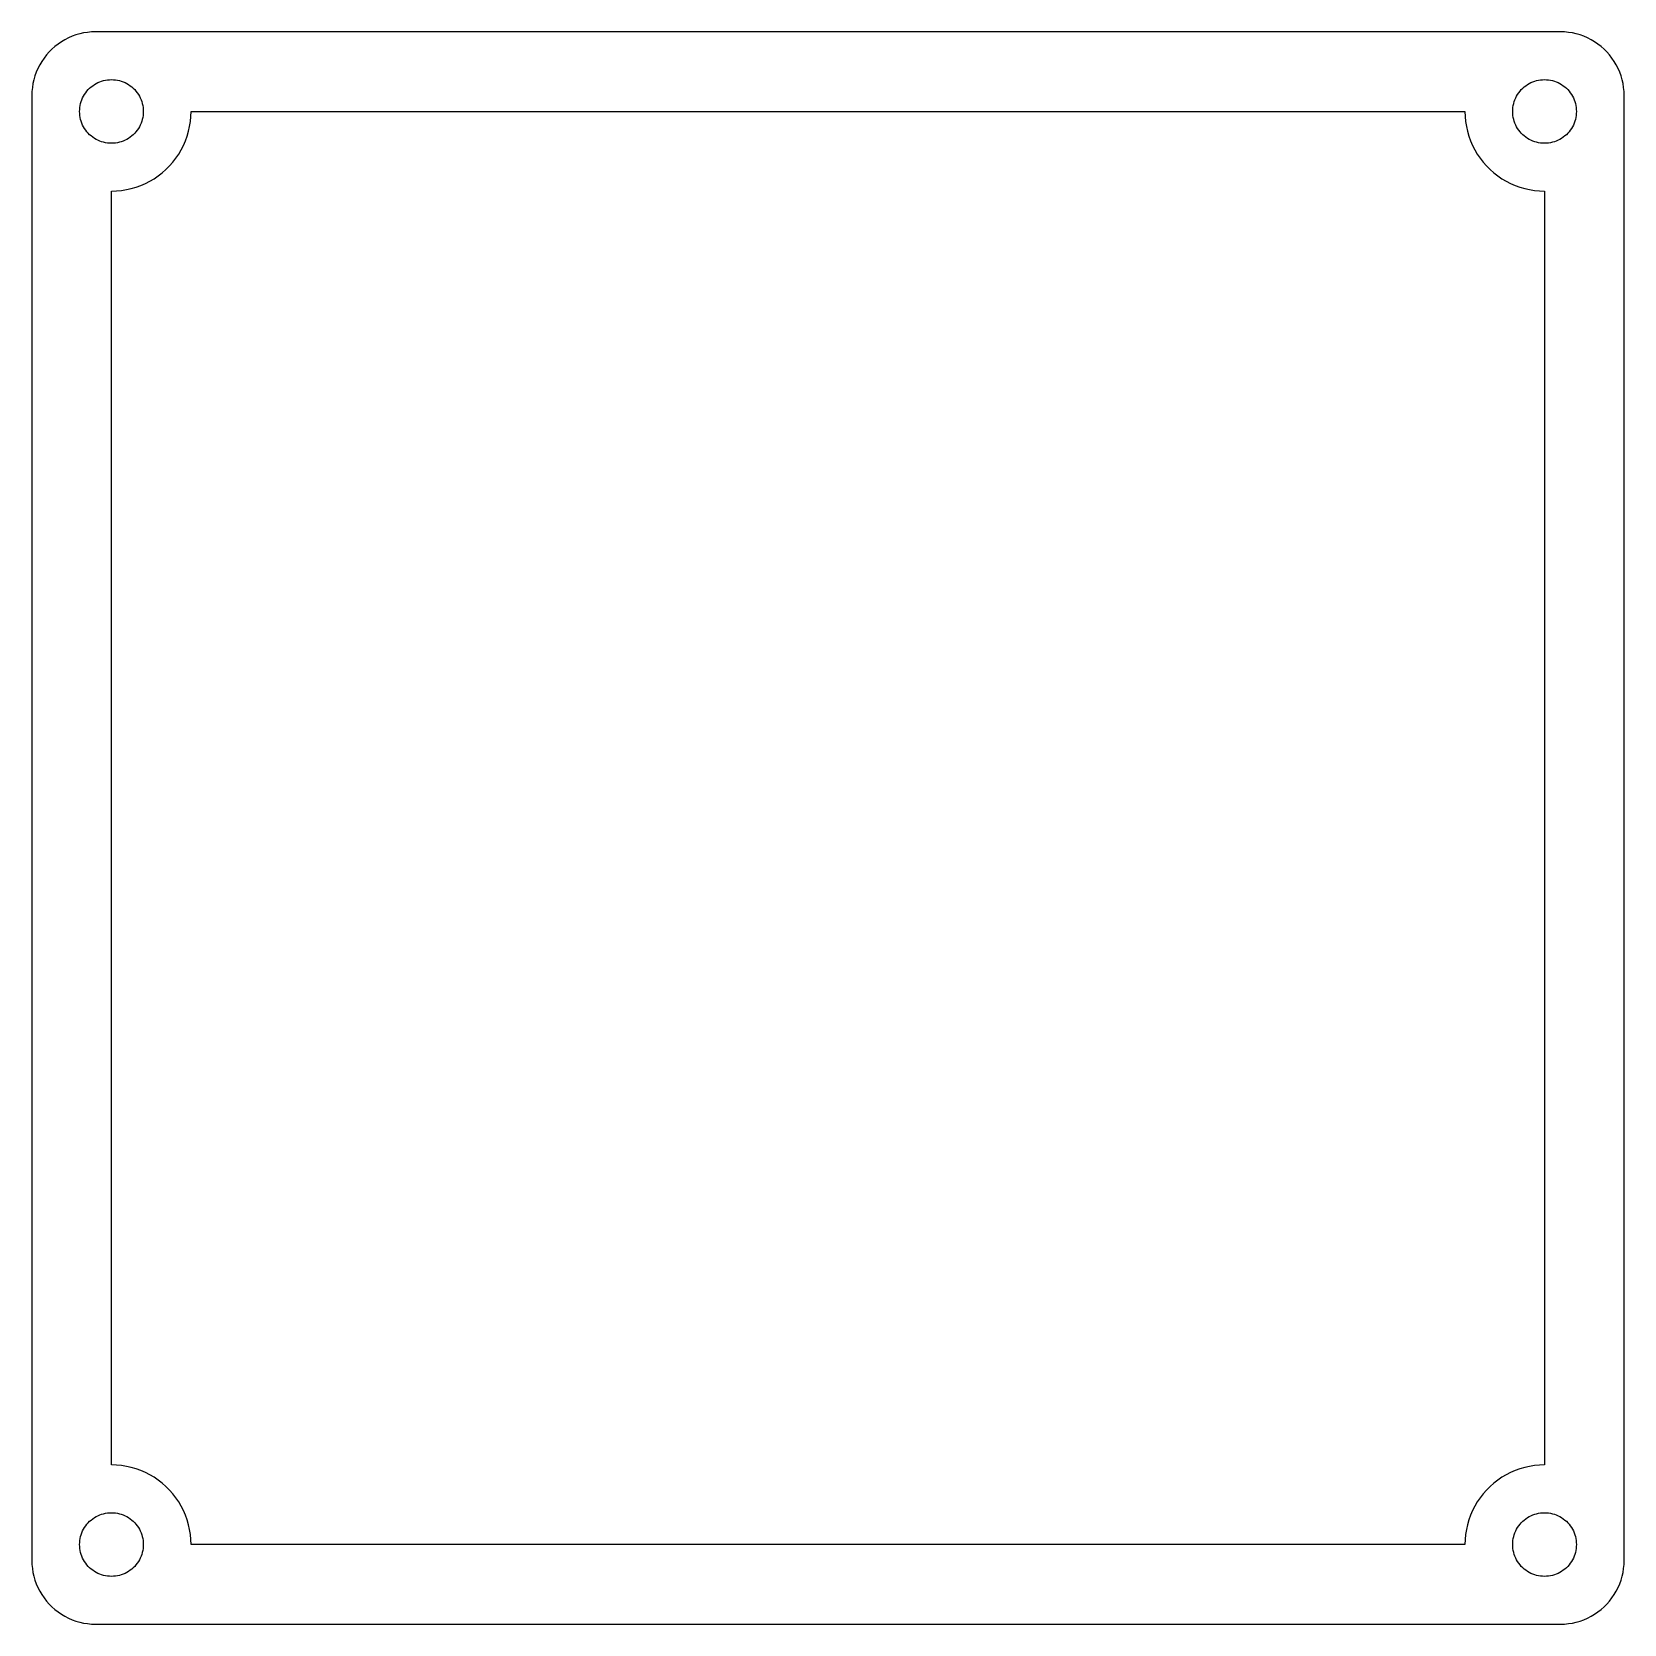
# Model space of a CAD drawing. Header units: metres. Extents: x -50 to 260, y -50 to 155.
# Drawn here: x -50 to 50, y -50 to 50 of the extents above; entities that cross this region are included whole.
import ezdxf

# ---------------------------------------------------------------- set-up
doc = ezdxf.new("R2010")
doc.units = ezdxf.units.M

msp = doc.modelspace()

# ---------------------------------------------------------------- linework, layer by layer
for p, q in [((-46, 50), (-46.2512, 49.9921)), ((46, 50), (-46, 50)), ((46.2512, 49.9921), (46, 50)), ((-48.5497, 49.082), (-48.7382, 48.9159)), ((-48.3511, 49.2361), (-48.5497, 49.082)), ((-48.1433, 49.3773), (-48.3511, 49.2361)), ((-47.927, 49.5052), (-48.1433, 49.3773)), ((-47.7031, 49.6193), (-47.927, 49.5052)), ((-47.4725, 49.7191), (-47.7031, 49.6193)), ((-47.2361, 49.8042), (-47.4725, 49.7191)), ((-46.9948, 49.8743), (-47.2361, 49.8042)), ((-46.7495, 49.9291), (-46.9948, 49.8743)), ((-46.5013, 49.9684), (-46.7495, 49.9291)), ((-46.2512, 49.9921), (-46.5013, 49.9684)), ((46.5013, 49.9684), (46.2512, 49.9921)), ((46.7495, 49.9291), (46.5013, 49.9684)), ((46.9948, 49.8743), (46.7495, 49.9291)), ((47.2361, 49.8042), (46.9948, 49.8743)), ((47.4725, 49.7191), (47.2361, 49.8042)), ((47.7031, 49.6193), (47.4725, 49.7191)), ((47.927, 49.5052), (47.7031, 49.6193)), ((48.1433, 49.3773), (47.927, 49.5052)), ((48.3511, 49.2361), (48.1433, 49.3773)), ((48.5497, 49.082), (48.3511, 49.2361)), ((48.7382, 48.9159), (48.5497, 49.082)), ((-49.3773, 48.1433), (-49.5052, 47.927)), ((-49.2361, 48.3511), (-49.3773, 48.1433)), ((-49.082, 48.5497), (-49.2361, 48.3511)), ((-48.9159, 48.7382), (-49.082, 48.5497)), ((-48.7382, 48.9159), (-48.9159, 48.7382)), ((48.9159, 48.7382), (48.7382, 48.9159)), ((49.082, 48.5497), (48.9159, 48.7382)), ((49.2361, 48.3511), (49.082, 48.5497)), ((49.3773, 48.1433), (49.2361, 48.3511)), ((49.5052, 47.927), (49.3773, 48.1433)), ((-49.8042, 47.2361), (-49.8743, 46.9948)), ((-49.7191, 47.4725), (-49.8042, 47.2361)), ((-49.6193, 47.7031), (-49.7191, 47.4725)), ((-49.5052, 47.927), (-49.6193, 47.7031)), ((-45.1256, 46.996), (-45, 47)), ((-45, 47), (-44.8744, 46.996)), ((44.8744, 46.996), (45, 47)), ((45, 47), (45.1256, 46.996)), ((49.6193, 47.7031), (49.5052, 47.927)), ((49.7191, 47.4725), (49.6193, 47.7031)), ((49.8042, 47.2361), (49.7191, 47.4725)), ((49.8743, 46.9948), (49.8042, 47.2361)), ((-49.9921, 46.2512), (-50, 46)), ((-50, 46), (-50, -46)), ((-49.9684, 46.5013), (-49.9921, 46.2512)), ((-49.9291, 46.7495), (-49.9684, 46.5013)), ((-49.8743, 46.9948), (-49.9291, 46.7495)), ((-46.7526, 45.9635), (-46.6886, 46.0716)), ((-46.6886, 46.0716), (-46.618, 46.1756)), ((-46.618, 46.1756), (-46.541, 46.2748)), ((-46.541, 46.2748), (-46.4579, 46.3691)), ((-46.4579, 46.3691), (-46.3691, 46.4579)), ((-46.3691, 46.4579), (-46.2748, 46.541)), ((-46.2748, 46.541), (-46.1756, 46.618)), ((-46.1756, 46.618), (-46.0716, 46.6886)), ((-46.0716, 46.6886), (-45.9635, 46.7526)), ((-45.9635, 46.7526), (-45.8515, 46.8096)), ((-45.8515, 46.8096), (-45.7362, 46.8595)), ((-45.7362, 46.8595), (-45.618, 46.9021)), ((-45.618, 46.9021), (-45.4974, 46.9372)), ((-45.4974, 46.9372), (-45.3748, 46.9646)), ((-45.3748, 46.9646), (-45.2507, 46.9842)), ((-45.2507, 46.9842), (-45.1256, 46.996)), ((-44.8744, 46.996), (-44.7493, 46.9842)), ((-44.7493, 46.9842), (-44.6252, 46.9646)), ((-44.6252, 46.9646), (-44.5026, 46.9372)), ((-44.5026, 46.9372), (-44.382, 46.9021)), ((-44.382, 46.9021), (-44.2637, 46.8595)), ((-44.2637, 46.8595), (-44.1484, 46.8096)), ((-44.1484, 46.8096), (-44.0365, 46.7526)), ((-44.0365, 46.7526), (-43.9283, 46.6886)), ((-43.9283, 46.6886), (-43.8244, 46.618)), ((-43.8244, 46.618), (-43.7251, 46.541)), ((-43.7251, 46.541), (-43.6309, 46.4579)), ((-43.6309, 46.4579), (-43.5421, 46.3691)), ((-43.5421, 46.3691), (-43.459, 46.2748)), ((-43.459, 46.2748), (-43.382, 46.1756)), ((-43.382, 46.1756), (-43.3113, 46.0716)), ((-43.3113, 46.0716), (-43.2474, 45.9635)), ((43.2474, 45.9635), (43.3113, 46.0716)), ((43.3113, 46.0716), (43.382, 46.1756)), ((43.382, 46.1756), (43.459, 46.2748)), ((43.459, 46.2748), (43.5421, 46.3691)), ((43.5421, 46.3691), (43.6309, 46.4579)), ((43.6309, 46.4579), (43.7251, 46.541)), ((43.7251, 46.541), (43.8244, 46.618)), ((43.8244, 46.618), (43.9283, 46.6886)), ((43.9283, 46.6886), (44.0365, 46.7526)), ((44.0365, 46.7526), (44.1484, 46.8096)), ((44.1484, 46.8096), (44.2637, 46.8595)), ((44.2637, 46.8595), (44.382, 46.9021)), ((44.382, 46.9021), (44.5026, 46.9372)), ((44.5026, 46.9372), (44.6252, 46.9646)), ((44.6252, 46.9646), (44.7493, 46.9842)), ((44.7493, 46.9842), (44.8744, 46.996)), ((45.1256, 46.996), (45.2507, 46.9842)), ((45.2507, 46.9842), (45.3748, 46.9646)), ((45.3748, 46.9646), (45.4974, 46.9372)), ((45.4974, 46.9372), (45.618, 46.9021)), ((45.618, 46.9021), (45.7362, 46.8595)), ((45.7362, 46.8595), (45.8515, 46.8096)), ((45.8515, 46.8096), (45.9635, 46.7526)), ((45.9635, 46.7526), (46.0716, 46.6886)), ((46.0716, 46.6886), (46.1756, 46.618)), ((46.1756, 46.618), (46.2748, 46.541)), ((46.2748, 46.541), (46.3691, 46.4579)), ((46.3691, 46.4579), (46.4579, 46.3691)), ((46.4579, 46.3691), (46.541, 46.2748)), ((46.541, 46.2748), (46.618, 46.1756)), ((46.618, 46.1756), (46.6886, 46.0716)), ((46.6886, 46.0716), (46.7526, 45.9635)), ((49.9291, 46.7495), (49.8743, 46.9948)), ((49.9684, 46.5013), (49.9291, 46.7495)), ((49.9921, 46.2512), (49.9684, 46.5013)), ((50, 46), (49.9921, 46.2512)), ((50, -46), (50, 46)), ((-47, 45), (-46.996, 45.1256)), ((-46.996, 44.8744), (-47, 45)), ((-46.996, 45.1256), (-46.9842, 45.2507)), ((-46.9842, 45.2507), (-46.9646, 45.3748)), ((-46.9646, 45.3748), (-46.9372, 45.4974)), ((-46.9372, 45.4974), (-46.9021, 45.618)), ((-46.9021, 45.618), (-46.8595, 45.7362)), ((-46.8595, 45.7362), (-46.8096, 45.8515)), ((-46.8096, 45.8515), (-46.7526, 45.9635)), ((-43.2474, 45.9635), (-43.1903, 45.8515)), ((-43.1903, 45.8515), (-43.1404, 45.7362)), ((-43.1404, 45.7362), (-43.0979, 45.618)), ((-43.0979, 45.618), (-43.0628, 45.4974)), ((-43.0628, 45.4974), (-43.0354, 45.3748)), ((-43.0354, 45.3748), (-43.0158, 45.2507)), ((-43.0158, 45.2507), (-43.0039, 45.1256)), ((-43.0039, 45.1256), (-43, 45)), ((-43, 45), (-43.0039, 44.8744)), ((-40.0099, 44.686), (-40, 45)), ((-40, 45), (40, 45)), ((40, 45), (40.0099, 44.686)), ((43, 45), (43.0039, 45.1256)), ((43.0039, 44.8744), (43, 45)), ((43.0039, 45.1256), (43.0158, 45.2507)), ((43.0158, 45.2507), (43.0354, 45.3748)), ((43.0354, 45.3748), (43.0628, 45.4974)), ((43.0628, 45.4974), (43.0979, 45.618)), ((43.0979, 45.618), (43.1404, 45.7362)), ((43.1404, 45.7362), (43.1903, 45.8515)), ((43.1903, 45.8515), (43.2474, 45.9635)), ((46.7526, 45.9635), (46.8096, 45.8515)), ((46.8096, 45.8515), (46.8595, 45.7362)), ((46.8595, 45.7362), (46.9021, 45.618)), ((46.9021, 45.618), (46.9372, 45.4974)), ((46.9372, 45.4974), (46.9646, 45.3748)), ((46.9646, 45.3748), (46.9842, 45.2507)), ((46.9842, 45.2507), (46.996, 45.1256)), ((46.996, 45.1256), (47, 45)), ((47, 45), (46.996, 44.8744)), ((-46.9842, 44.7493), (-46.996, 44.8744)), ((-46.9646, 44.6252), (-46.9842, 44.7493)), ((-46.9372, 44.5026), (-46.9646, 44.6252)), ((-46.9021, 44.382), (-46.9372, 44.5026)), ((-46.8595, 44.2637), (-46.9021, 44.382)), ((-46.8096, 44.1484), (-46.8595, 44.2637)), ((-46.7526, 44.0365), (-46.8096, 44.1484)), ((-46.6886, 43.9283), (-46.7526, 44.0365)), ((-43.2474, 44.0365), (-43.3113, 43.9283)), ((-43.1903, 44.1484), (-43.2474, 44.0365)), ((-43.1404, 44.2637), (-43.1903, 44.1484)), ((-43.0979, 44.382), (-43.1404, 44.2637)), ((-43.0628, 44.5026), (-43.0979, 44.382)), ((-43.0354, 44.6252), (-43.0628, 44.5026)), ((-43.0158, 44.7493), (-43.0354, 44.6252)), ((-43.0039, 44.8744), (-43.0158, 44.7493)), ((-40.1571, 43.7565), (-40.0886, 44.0631)), ((-40.0886, 44.0631), (-40.0394, 44.3733)), ((-40.0394, 44.3733), (-40.0099, 44.686)), ((40.0099, 44.686), (40.0394, 44.3733)), ((40.0394, 44.3733), (40.0886, 44.0631)), ((40.0886, 44.0631), (40.1571, 43.7565)), ((43.0158, 44.7493), (43.0039, 44.8744)), ((43.0354, 44.6252), (43.0158, 44.7493)), ((43.0628, 44.5026), (43.0354, 44.6252)), ((43.0979, 44.382), (43.0628, 44.5026)), ((43.1404, 44.2637), (43.0979, 44.382)), ((43.1903, 44.1484), (43.1404, 44.2637)), ((43.2474, 44.0365), (43.1903, 44.1484)), ((43.3113, 43.9283), (43.2474, 44.0365)), ((46.7526, 44.0365), (46.6886, 43.9283)), ((46.8096, 44.1484), (46.7526, 44.0365)), ((46.8595, 44.2637), (46.8096, 44.1484)), ((46.9021, 44.382), (46.8595, 44.2637)), ((46.9372, 44.5026), (46.9021, 44.382)), ((46.9646, 44.6252), (46.9372, 44.5026)), ((46.9842, 44.7493), (46.9646, 44.6252)), ((46.996, 44.8744), (46.9842, 44.7493)), ((-46.618, 43.8244), (-46.6886, 43.9283)), ((-46.541, 43.7251), (-46.618, 43.8244)), ((-46.4579, 43.6309), (-46.541, 43.7251)), ((-46.3691, 43.5421), (-46.4579, 43.6309)), ((-46.2748, 43.459), (-46.3691, 43.5421)), ((-46.1756, 43.382), (-46.2748, 43.459)), ((-46.0716, 43.3113), (-46.1756, 43.382)), ((-45.9635, 43.2474), (-46.0716, 43.3113)), ((-45.8515, 43.1903), (-45.9635, 43.2474)), ((-45.7362, 43.1404), (-45.8515, 43.1903)), ((-45.618, 43.0979), (-45.7362, 43.1404)), ((-45.4974, 43.0628), (-45.618, 43.0979)), ((-45.3748, 43.0354), (-45.4974, 43.0628)), ((-45.2507, 43.0158), (-45.3748, 43.0354)), ((-45.1256, 43.0039), (-45.2507, 43.0158)), ((-45, 43), (-45.1256, 43.0039)), ((-44.8744, 43.0039), (-45, 43)), ((-44.7493, 43.0158), (-44.8744, 43.0039)), ((-44.6252, 43.0354), (-44.7493, 43.0158)), ((-44.5026, 43.0628), (-44.6252, 43.0354)), ((-44.382, 43.0979), (-44.5026, 43.0628)), ((-44.2637, 43.1404), (-44.382, 43.0979)), ((-44.1484, 43.1903), (-44.2637, 43.1404)), ((-44.0365, 43.2474), (-44.1484, 43.1903)), ((-43.9283, 43.3113), (-44.0365, 43.2474)), ((-43.8244, 43.382), (-43.9283, 43.3113)), ((-43.7251, 43.459), (-43.8244, 43.382)), ((-43.6309, 43.5421), (-43.7251, 43.459)), ((-43.5421, 43.6309), (-43.6309, 43.5421)), ((-43.459, 43.7251), (-43.5421, 43.6309)), ((-43.382, 43.8244), (-43.459, 43.7251)), ((-43.3113, 43.9283), (-43.382, 43.8244)), ((-40.4759, 42.8711), (-40.3511, 43.1594)), ((-40.3511, 43.1594), (-40.2447, 43.4549)), ((-40.2447, 43.4549), (-40.1571, 43.7565)), ((40.1571, 43.7565), (40.2447, 43.4549)), ((40.2447, 43.4549), (40.3511, 43.1594)), ((40.3511, 43.1594), (40.4759, 42.8711)), ((43.382, 43.8244), (43.3113, 43.9283)), ((43.459, 43.7251), (43.382, 43.8244)), ((43.5421, 43.6309), (43.459, 43.7251)), ((43.6309, 43.5421), (43.5421, 43.6309)), ((43.7251, 43.459), (43.6309, 43.5421)), ((43.8244, 43.382), (43.7251, 43.459)), ((43.9283, 43.3113), (43.8244, 43.382)), ((44.0365, 43.2474), (43.9283, 43.3113)), ((44.1484, 43.1903), (44.0365, 43.2474)), ((44.2637, 43.1404), (44.1484, 43.1903)), ((44.382, 43.0979), (44.2637, 43.1404)), ((44.5026, 43.0628), (44.382, 43.0979)), ((44.6252, 43.0354), (44.5026, 43.0628)), ((44.7493, 43.0158), (44.6252, 43.0354)), ((44.8744, 43.0039), (44.7493, 43.0158)), ((45, 43), (44.8744, 43.0039)), ((45.1256, 43.0039), (45, 43)), ((45.2507, 43.0158), (45.1256, 43.0039)), ((45.3748, 43.0354), (45.2507, 43.0158)), ((45.4974, 43.0628), (45.3748, 43.0354)), ((45.618, 43.0979), (45.4974, 43.0628)), ((45.7362, 43.1404), (45.618, 43.0979)), ((45.8515, 43.1903), (45.7362, 43.1404)), ((45.9635, 43.2474), (45.8515, 43.1903)), ((46.0716, 43.3113), (45.9635, 43.2474)), ((46.1756, 43.382), (46.0716, 43.3113)), ((46.2748, 43.459), (46.1756, 43.382)), ((46.3691, 43.5421), (46.2748, 43.459)), ((46.4579, 43.6309), (46.3691, 43.5421)), ((46.541, 43.7251), (46.4579, 43.6309)), ((46.618, 43.8244), (46.541, 43.7251)), ((46.6886, 43.9283), (46.618, 43.8244)), ((-41.1474, 41.8129), (-40.9549, 42.0611)), ((-40.9549, 42.0611), (-40.7784, 42.3209)), ((-40.7784, 42.3209), (-40.6185, 42.5912)), ((-40.6185, 42.5912), (-40.4759, 42.8711)), ((40.4759, 42.8711), (40.6185, 42.5912)), ((40.6185, 42.5912), (40.7784, 42.3209)), ((40.7784, 42.3209), (40.9549, 42.0611)), ((40.9549, 42.0611), (41.1474, 41.8129)), ((-42.0611, 40.9549), (-41.8129, 41.1474)), ((-41.8129, 41.1474), (-41.5773, 41.3551)), ((-41.5773, 41.3551), (-41.3551, 41.5773)), ((-41.3551, 41.5773), (-41.1474, 41.8129)), ((41.1474, 41.8129), (41.3551, 41.5773)), ((41.3551, 41.5773), (41.5773, 41.3551)), ((41.5773, 41.3551), (41.8129, 41.1474)), ((41.8129, 41.1474), (42.0611, 40.9549)), ((-45, 40), (-44.686, 40.0099)), ((-45, -40), (-45, 40)), ((-44.686, 40.0099), (-44.3733, 40.0394)), ((-44.3733, 40.0394), (-44.0631, 40.0886)), ((-44.0631, 40.0886), (-43.7565, 40.1571)), ((-43.7565, 40.1571), (-43.4549, 40.2447)), ((-43.4549, 40.2447), (-43.1594, 40.3511)), ((-43.1594, 40.3511), (-42.8711, 40.4759)), ((-42.8711, 40.4759), (-42.5912, 40.6185)), ((-42.5912, 40.6185), (-42.3209, 40.7784)), ((-42.3209, 40.7784), (-42.0611, 40.9549)), ((42.0611, 40.9549), (42.3209, 40.7784)), ((42.3209, 40.7784), (42.5912, 40.6185)), ((42.5912, 40.6185), (42.8711, 40.4759)), ((42.8711, 40.4759), (43.1594, 40.3511)), ((43.1594, 40.3511), (43.4549, 40.2447)), ((43.4549, 40.2447), (43.7565, 40.1571)), ((43.7565, 40.1571), (44.0631, 40.0886)), ((44.0631, 40.0886), (44.3733, 40.0394)), ((44.3733, 40.0394), (44.686, 40.0099)), ((44.686, 40.0099), (45, 40)), ((45, 40), (45, -40)), ((-44.686, -40.0099), (-45, -40)), ((45, -40), (44.686, -40.0099)), ((-44.3733, -40.0394), (-44.686, -40.0099)), ((-44.0631, -40.0886), (-44.3733, -40.0394)), ((-43.7565, -40.1571), (-44.0631, -40.0886)), ((-43.4549, -40.2447), (-43.7565, -40.1571)), ((-43.1594, -40.3511), (-43.4549, -40.2447)), ((-42.8711, -40.4759), (-43.1594, -40.3511)), ((-42.5912, -40.6185), (-42.8711, -40.4759)), ((-42.3209, -40.7784), (-42.5912, -40.6185)), ((-42.0611, -40.9549), (-42.3209, -40.7784)), ((-41.8129, -41.1474), (-42.0611, -40.9549)), ((42.0611, -40.9549), (41.8129, -41.1474)), ((42.3209, -40.7784), (42.0611, -40.9549)), ((42.5912, -40.6185), (42.3209, -40.7784)), ((42.8711, -40.4759), (42.5912, -40.6185)), ((43.1594, -40.3511), (42.8711, -40.4759)), ((43.4549, -40.2447), (43.1594, -40.3511)), ((43.7565, -40.1571), (43.4549, -40.2447)), ((44.0631, -40.0886), (43.7565, -40.1571)), ((44.3733, -40.0394), (44.0631, -40.0886)), ((44.686, -40.0099), (44.3733, -40.0394)), ((-41.5773, -41.3551), (-41.8129, -41.1474)), ((-41.3551, -41.5773), (-41.5773, -41.3551)), ((-41.1474, -41.8129), (-41.3551, -41.5773)), ((-40.9549, -42.0611), (-41.1474, -41.8129)), ((41.1474, -41.8129), (40.9549, -42.0611)), ((41.3551, -41.5773), (41.1474, -41.8129)), ((41.5773, -41.3551), (41.3551, -41.5773)), ((41.8129, -41.1474), (41.5773, -41.3551)), ((-45.1256, -43.0039), (-45, -43)), ((-45, -43), (-44.8744, -43.0039)), ((-40.7784, -42.3209), (-40.9549, -42.0611)), ((-40.6185, -42.5912), (-40.7784, -42.3209)), ((-40.4759, -42.8711), (-40.6185, -42.5912)), ((-40.3511, -43.1594), (-40.4759, -42.8711)), ((40.4759, -42.8711), (40.3511, -43.1594)), ((40.6185, -42.5912), (40.4759, -42.8711)), ((40.7784, -42.3209), (40.6185, -42.5912)), ((40.9549, -42.0611), (40.7784, -42.3209)), ((44.8744, -43.0039), (45, -43)), ((45, -43), (45.1256, -43.0039)), ((-46.7526, -44.0365), (-46.6886, -43.9283)), ((-46.6886, -43.9283), (-46.618, -43.8244)), ((-46.618, -43.8244), (-46.541, -43.7251)), ((-46.541, -43.7251), (-46.4579, -43.6309)), ((-46.4579, -43.6309), (-46.3691, -43.5421)), ((-46.3691, -43.5421), (-46.2748, -43.459)), ((-46.2748, -43.459), (-46.1756, -43.382)), ((-46.1756, -43.382), (-46.0716, -43.3113)), ((-46.0716, -43.3113), (-45.9635, -43.2474)), ((-45.9635, -43.2474), (-45.8515, -43.1903)), ((-45.8515, -43.1903), (-45.7362, -43.1404)), ((-45.7362, -43.1404), (-45.618, -43.0979)), ((-45.618, -43.0979), (-45.4974, -43.0628)), ((-45.4974, -43.0628), (-45.3748, -43.0354)), ((-45.3748, -43.0354), (-45.2507, -43.0158)), ((-45.2507, -43.0158), (-45.1256, -43.0039)), ((-44.8744, -43.0039), (-44.7493, -43.0158)), ((-44.7493, -43.0158), (-44.6252, -43.0354)), ((-44.6252, -43.0354), (-44.5026, -43.0628)), ((-44.5026, -43.0628), (-44.382, -43.0979)), ((-44.382, -43.0979), (-44.2637, -43.1404)), ((-44.2637, -43.1404), (-44.1484, -43.1903)), ((-44.1484, -43.1903), (-44.0365, -43.2474)), ((-44.0365, -43.2474), (-43.9283, -43.3113)), ((-43.9283, -43.3113), (-43.8244, -43.382)), ((-43.8244, -43.382), (-43.7251, -43.459)), ((-43.7251, -43.459), (-43.6309, -43.5421)), ((-43.6309, -43.5421), (-43.5421, -43.6309)), ((-43.5421, -43.6309), (-43.459, -43.7251)), ((-43.459, -43.7251), (-43.382, -43.8244)), ((-43.382, -43.8244), (-43.3113, -43.9283)), ((-43.3113, -43.9283), (-43.2474, -44.0365)), ((-40.2447, -43.4549), (-40.3511, -43.1594)), ((-40.1571, -43.7565), (-40.2447, -43.4549)), ((-40.0886, -44.0631), (-40.1571, -43.7565)), ((40.1571, -43.7565), (40.0886, -44.0631)), ((40.2447, -43.4549), (40.1571, -43.7565)), ((40.3511, -43.1594), (40.2447, -43.4549)), ((43.2474, -44.0365), (43.3113, -43.9283)), ((43.3113, -43.9283), (43.382, -43.8244)), ((43.382, -43.8244), (43.459, -43.7251)), ((43.459, -43.7251), (43.5421, -43.6309)), ((43.5421, -43.6309), (43.6309, -43.5421)), ((43.6309, -43.5421), (43.7251, -43.459)), ((43.7251, -43.459), (43.8244, -43.382)), ((43.8244, -43.382), (43.9283, -43.3113)), ((43.9283, -43.3113), (44.0365, -43.2474)), ((44.0365, -43.2474), (44.1484, -43.1903)), ((44.1484, -43.1903), (44.2637, -43.1404)), ((44.2637, -43.1404), (44.382, -43.0979)), ((44.382, -43.0979), (44.5026, -43.0628)), ((44.5026, -43.0628), (44.6252, -43.0354)), ((44.6252, -43.0354), (44.7493, -43.0158)), ((44.7493, -43.0158), (44.8744, -43.0039)), ((45.1256, -43.0039), (45.2507, -43.0158)), ((45.2507, -43.0158), (45.3748, -43.0354)), ((45.3748, -43.0354), (45.4974, -43.0628)), ((45.4974, -43.0628), (45.618, -43.0979)), ((45.618, -43.0979), (45.7362, -43.1404)), ((45.7362, -43.1404), (45.8515, -43.1903)), ((45.8515, -43.1903), (45.9635, -43.2474)), ((45.9635, -43.2474), (46.0716, -43.3113)), ((46.0716, -43.3113), (46.1756, -43.382)), ((46.1756, -43.382), (46.2748, -43.459)), ((46.2748, -43.459), (46.3691, -43.5421)), ((46.3691, -43.5421), (46.4579, -43.6309)), ((46.4579, -43.6309), (46.541, -43.7251)), ((46.541, -43.7251), (46.618, -43.8244)), ((46.618, -43.8244), (46.6886, -43.9283)), ((46.6886, -43.9283), (46.7526, -44.0365)), ((-47, -45), (-46.996, -44.8744)), ((-46.996, -45.1256), (-47, -45)), ((-46.996, -44.8744), (-46.9842, -44.7493)), ((-46.9842, -44.7493), (-46.9646, -44.6252)), ((-46.9646, -44.6252), (-46.9372, -44.5026)), ((-46.9372, -44.5026), (-46.9021, -44.382)), ((-46.9021, -44.382), (-46.8595, -44.2637)), ((-46.8595, -44.2637), (-46.8096, -44.1484)), ((-46.8096, -44.1484), (-46.7526, -44.0365)), ((-43.2474, -44.0365), (-43.1903, -44.1484)), ((-43.1903, -44.1484), (-43.1404, -44.2637)), ((-43.1404, -44.2637), (-43.0979, -44.382)), ((-43.0979, -44.382), (-43.0628, -44.5026)), ((-43.0628, -44.5026), (-43.0354, -44.6252)), ((-43.0354, -44.6252), (-43.0158, -44.7493)), ((-43.0158, -44.7493), (-43.0039, -44.8744)), ((-43.0039, -44.8744), (-43, -45)), ((-43, -45), (-43.0039, -45.1256)), ((-40.0394, -44.3733), (-40.0886, -44.0631)), ((-40.0099, -44.686), (-40.0394, -44.3733)), ((-40, -45), (-40.0099, -44.686)), ((40, -45), (-40, -45)), ((40.0099, -44.686), (40, -45)), ((40.0394, -44.3733), (40.0099, -44.686)), ((40.0886, -44.0631), (40.0394, -44.3733)), ((43, -45), (43.0039, -44.8744)), ((43.0039, -45.1256), (43, -45)), ((43.0039, -44.8744), (43.0158, -44.7493)), ((43.0158, -44.7493), (43.0354, -44.6252)), ((43.0354, -44.6252), (43.0628, -44.5026)), ((43.0628, -44.5026), (43.0979, -44.382)), ((43.0979, -44.382), (43.1404, -44.2637)), ((43.1404, -44.2637), (43.1903, -44.1484)), ((43.1903, -44.1484), (43.2474, -44.0365)), ((46.7526, -44.0365), (46.8096, -44.1484)), ((46.8096, -44.1484), (46.8595, -44.2637)), ((46.8595, -44.2637), (46.9021, -44.382)), ((46.9021, -44.382), (46.9372, -44.5026)), ((46.9372, -44.5026), (46.9646, -44.6252)), ((46.9646, -44.6252), (46.9842, -44.7493)), ((46.9842, -44.7493), (46.996, -44.8744)), ((46.996, -44.8744), (47, -45)), ((47, -45), (46.996, -45.1256)), ((-50, -46), (-49.9921, -46.2512)), ((-46.9842, -45.2507), (-46.996, -45.1256)), ((-46.9646, -45.3748), (-46.9842, -45.2507)), ((-46.9372, -45.4974), (-46.9646, -45.3748)), ((-46.9021, -45.618), (-46.9372, -45.4974)), ((-46.8595, -45.7362), (-46.9021, -45.618)), ((-46.8096, -45.8515), (-46.8595, -45.7362)), ((-46.7526, -45.9635), (-46.8096, -45.8515)), ((-46.6886, -46.0716), (-46.7526, -45.9635)), ((-43.2474, -45.9635), (-43.3113, -46.0716)), ((-43.1903, -45.8515), (-43.2474, -45.9635)), ((-43.1404, -45.7362), (-43.1903, -45.8515)), ((-43.0979, -45.618), (-43.1404, -45.7362)), ((-43.0628, -45.4974), (-43.0979, -45.618)), ((-43.0354, -45.3748), (-43.0628, -45.4974)), ((-43.0158, -45.2507), (-43.0354, -45.3748)), ((-43.0039, -45.1256), (-43.0158, -45.2507)), ((43.0158, -45.2507), (43.0039, -45.1256)), ((43.0354, -45.3748), (43.0158, -45.2507)), ((43.0628, -45.4974), (43.0354, -45.3748)), ((43.0979, -45.618), (43.0628, -45.4974)), ((43.1404, -45.7362), (43.0979, -45.618)), ((43.1903, -45.8515), (43.1404, -45.7362)), ((43.2474, -45.9635), (43.1903, -45.8515)), ((43.3113, -46.0716), (43.2474, -45.9635)), ((46.7526, -45.9635), (46.6886, -46.0716)), ((46.8096, -45.8515), (46.7526, -45.9635)), ((46.8595, -45.7362), (46.8096, -45.8515)), ((46.9021, -45.618), (46.8595, -45.7362)), ((46.9372, -45.4974), (46.9021, -45.618)), ((46.9646, -45.3748), (46.9372, -45.4974)), ((46.9842, -45.2507), (46.9646, -45.3748)), ((46.996, -45.1256), (46.9842, -45.2507)), ((49.9921, -46.2512), (50, -46)), ((-49.9921, -46.2512), (-49.9684, -46.5013)), ((-49.9684, -46.5013), (-49.9291, -46.7495)), ((-49.9291, -46.7495), (-49.8743, -46.9948)), ((-49.8743, -46.9948), (-49.8042, -47.2361)), ((-46.618, -46.1756), (-46.6886, -46.0716)), ((-46.541, -46.2748), (-46.618, -46.1756)), ((-46.4579, -46.3691), (-46.541, -46.2748)), ((-46.3691, -46.4579), (-46.4579, -46.3691)), ((-46.2748, -46.541), (-46.3691, -46.4579)), ((-46.1756, -46.618), (-46.2748, -46.541)), ((-46.0716, -46.6886), (-46.1756, -46.618)), ((-45.9635, -46.7526), (-46.0716, -46.6886)), ((-45.8515, -46.8096), (-45.9635, -46.7526)), ((-45.7362, -46.8595), (-45.8515, -46.8096)), ((-45.618, -46.9021), (-45.7362, -46.8595)), ((-45.4974, -46.9372), (-45.618, -46.9021)), ((-45.3748, -46.9646), (-45.4974, -46.9372)), ((-45.2507, -46.9842), (-45.3748, -46.9646)), ((-45.1256, -46.996), (-45.2507, -46.9842)), ((-45, -47), (-45.1256, -46.996)), ((-44.8744, -46.996), (-45, -47)), ((-44.7493, -46.9842), (-44.8744, -46.996)), ((-44.6252, -46.9646), (-44.7493, -46.9842)), ((-44.5026, -46.9372), (-44.6252, -46.9646)), ((-44.382, -46.9021), (-44.5026, -46.9372)), ((-44.2637, -46.8595), (-44.382, -46.9021)), ((-44.1484, -46.8096), (-44.2637, -46.8595)), ((-44.0365, -46.7526), (-44.1484, -46.8096)), ((-43.9283, -46.6886), (-44.0365, -46.7526)), ((-43.8244, -46.618), (-43.9283, -46.6886)), ((-43.7251, -46.541), (-43.8244, -46.618)), ((-43.6309, -46.4579), (-43.7251, -46.541)), ((-43.5421, -46.3691), (-43.6309, -46.4579)), ((-43.459, -46.2748), (-43.5421, -46.3691)), ((-43.382, -46.1756), (-43.459, -46.2748)), ((-43.3113, -46.0716), (-43.382, -46.1756)), ((43.382, -46.1756), (43.3113, -46.0716)), ((43.459, -46.2748), (43.382, -46.1756)), ((43.5421, -46.3691), (43.459, -46.2748)), ((43.6309, -46.4579), (43.5421, -46.3691)), ((43.7251, -46.541), (43.6309, -46.4579)), ((43.8244, -46.618), (43.7251, -46.541)), ((43.9283, -46.6886), (43.8244, -46.618)), ((44.0365, -46.7526), (43.9283, -46.6886)), ((44.1484, -46.8096), (44.0365, -46.7526)), ((44.2637, -46.8595), (44.1484, -46.8096)), ((44.382, -46.9021), (44.2637, -46.8595)), ((44.5026, -46.9372), (44.382, -46.9021)), ((44.6252, -46.9646), (44.5026, -46.9372)), ((44.7493, -46.9842), (44.6252, -46.9646)), ((44.8744, -46.996), (44.7493, -46.9842)), ((45, -47), (44.8744, -46.996)), ((45.1256, -46.996), (45, -47)), ((45.2507, -46.9842), (45.1256, -46.996)), ((45.3748, -46.9646), (45.2507, -46.9842)), ((45.4974, -46.9372), (45.3748, -46.9646)), ((45.618, -46.9021), (45.4974, -46.9372)), ((45.7362, -46.8595), (45.618, -46.9021)), ((45.8515, -46.8096), (45.7362, -46.8595)), ((45.9635, -46.7526), (45.8515, -46.8096)), ((46.0716, -46.6886), (45.9635, -46.7526)), ((46.1756, -46.618), (46.0716, -46.6886)), ((46.2748, -46.541), (46.1756, -46.618)), ((46.3691, -46.4579), (46.2748, -46.541)), ((46.4579, -46.3691), (46.3691, -46.4579)), ((46.541, -46.2748), (46.4579, -46.3691)), ((46.618, -46.1756), (46.541, -46.2748)), ((46.6886, -46.0716), (46.618, -46.1756)), ((49.8042, -47.2361), (49.8743, -46.9948)), ((49.8743, -46.9948), (49.9291, -46.7495)), ((49.9291, -46.7495), (49.9684, -46.5013)), ((49.9684, -46.5013), (49.9921, -46.2512)), ((-49.8042, -47.2361), (-49.7191, -47.4725)), ((-49.7191, -47.4725), (-49.6193, -47.7031)), ((-49.6193, -47.7031), (-49.5052, -47.927)), ((-49.5052, -47.927), (-49.3773, -48.1433)), ((49.3773, -48.1433), (49.5052, -47.927)), ((49.5052, -47.927), (49.6193, -47.7031)), ((49.6193, -47.7031), (49.7191, -47.4725)), ((49.7191, -47.4725), (49.8042, -47.2361)), ((-49.3773, -48.1433), (-49.2361, -48.3511)), ((-49.2361, -48.3511), (-49.082, -48.5497)), ((-49.082, -48.5497), (-48.9159, -48.7382)), ((-48.9159, -48.7382), (-48.7382, -48.9159)), ((-48.7382, -48.9159), (-48.5497, -49.082)), ((48.5497, -49.082), (48.7382, -48.9159)), ((48.7382, -48.9159), (48.9159, -48.7382)), ((48.9159, -48.7382), (49.082, -48.5497)), ((49.082, -48.5497), (49.2361, -48.3511)), ((49.2361, -48.3511), (49.3773, -48.1433)), ((-48.5497, -49.082), (-48.3511, -49.2361)), ((-48.3511, -49.2361), (-48.1433, -49.3773)), ((-48.1433, -49.3773), (-47.927, -49.5052)), ((-47.927, -49.5052), (-47.7031, -49.6193)), ((-47.7031, -49.6193), (-47.4725, -49.7191)), ((-47.4725, -49.7191), (-47.2361, -49.8042)), ((-47.2361, -49.8042), (-46.9948, -49.8743)), ((-46.9948, -49.8743), (-46.7495, -49.9291)), ((-46.7495, -49.9291), (-46.5013, -49.9684)), ((-46.5013, -49.9684), (-46.2512, -49.9921)), ((-46.2512, -49.9921), (-46, -50)), ((-46, -50), (46, -50)), ((46, -50), (46.2512, -49.9921)), ((46.2512, -49.9921), (46.5013, -49.9684)), ((46.5013, -49.9684), (46.7495, -49.9291)), ((46.7495, -49.9291), (46.9948, -49.8743)), ((46.9948, -49.8743), (47.2361, -49.8042)), ((47.2361, -49.8042), (47.4725, -49.7191)), ((47.4725, -49.7191), (47.7031, -49.6193)), ((47.7031, -49.6193), (47.927, -49.5052)), ((47.927, -49.5052), (48.1433, -49.3773)), ((48.1433, -49.3773), (48.3511, -49.2361)), ((48.3511, -49.2361), (48.5497, -49.082))]:
    msp.add_line(p, q)

doc.saveas('drawing.dxf')
